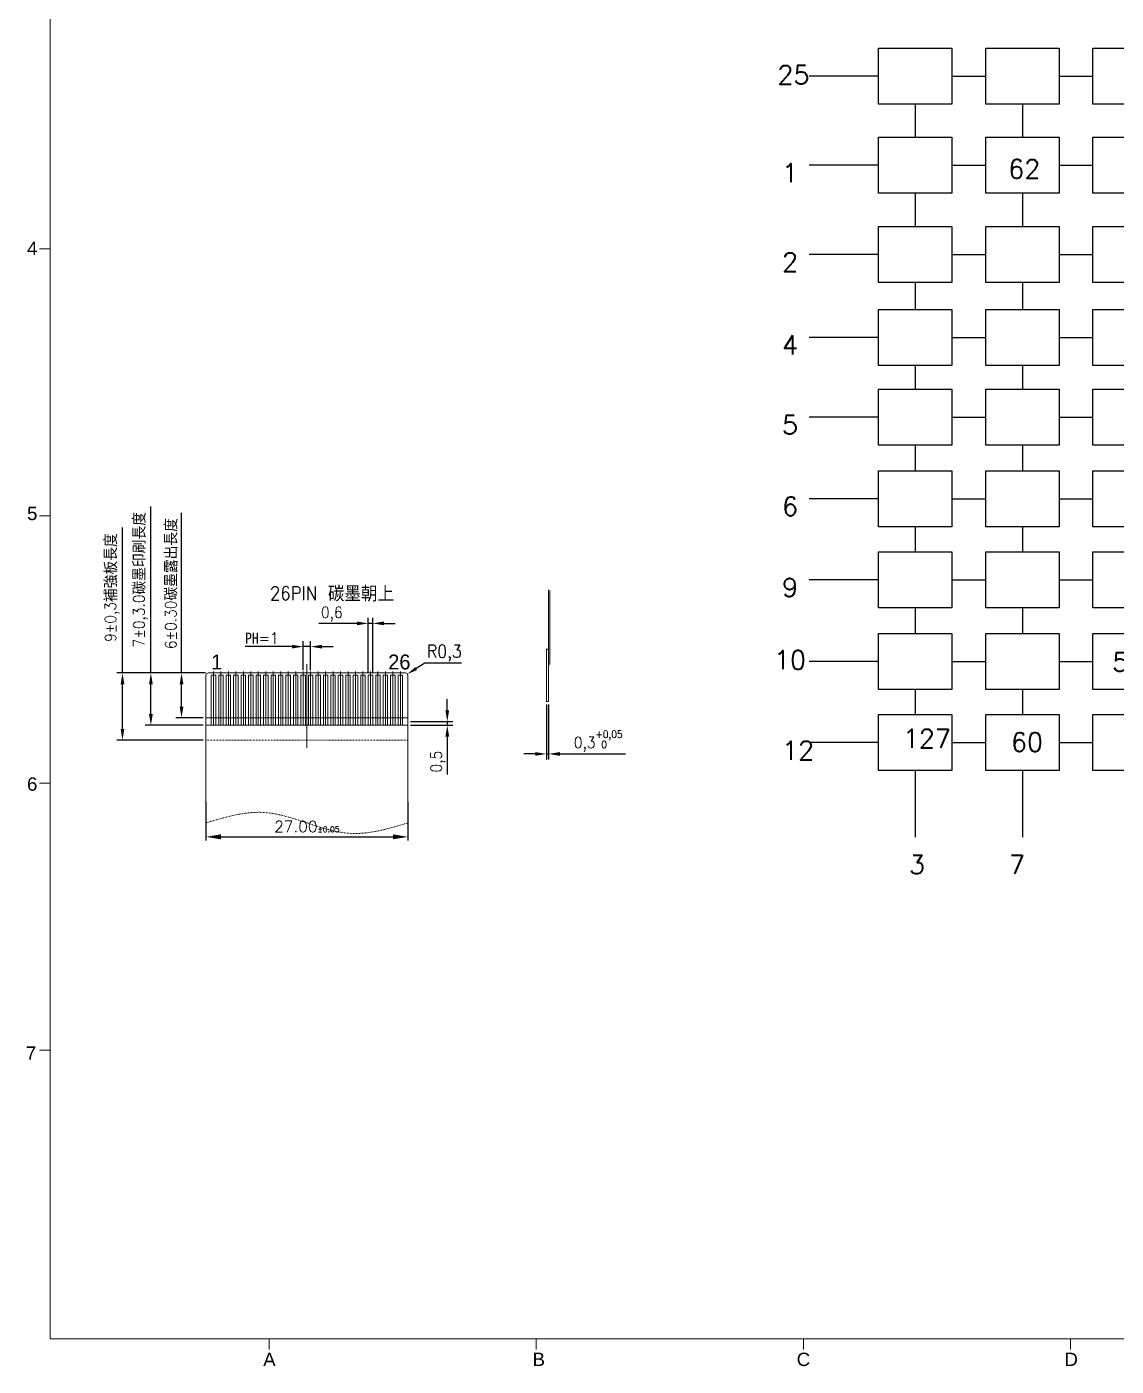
# Model space of a CAD drawing. Header units: millimetres. Extents: x 1461 to 1900, y 363 to 677.
# Drawn here: x 1469.4 to 1615.2, y 370.6 to 549.8 of the extents above; entities that cross this region are included whole.
import ezdxf
from ezdxf.enums import TextEntityAlignment as Align

# ---------------------------------------------------------------- set-up
doc = ezdxf.new("R2010")
doc.units = ezdxf.units.MM
for name, pattern in [('CENTER', [50.8, 31.75, -6.35, 6.35, -6.35]), ('DIVIDE', [1.25, 0.5, -0.25, 0, -0.25, 0, -0.25]), ('HIDDEN', [0.2, 0.1, -0.1])]:
    doc.linetypes.add(name, pattern=pattern)
for name, color, linetype in [('censtr', 1, 'CENTER'), ('MEM', 5, 'Continuous'), ('MEM-OUT', 7, 'Continuous'), ('P225', 7, 'Continuous')]:
    doc.layers.add(name, color=color, linetype=linetype)
for name, color, linetype, lineweight in [('CENTER', 1, 'CENTER', 9), ('dim', 82, 'Continuous', 9), ('TEXT', 2, 'Continuous', 0), ('tukuang', 5, 'Continuous', 9)]:
    doc.layers.add(name, color=color, linetype=linetype, lineweight=lineweight)
doc.styles.add('ARIAL', font='arial.ttf')
doc.styles.add('dim', font='txt.shx', dxfattribs={"width": 0.9})
doc.styles.get("Standard").update_dxf_attribs({"font": 'txt', "bigfont": 'gbcbig.shx'})
doc.dimstyles.new('ISO-25$0', dxfattribs={"dimtxt": 1.5, "dimasz": 2, "dimexe": 0.5, "dimexo": 0.6, "dimgap": 0.3, "dimtad": 1, "dimzin": 1, "dimdsep": 46, "dimtxsty": 'Standard', "dimcen": 0, "dimadec": 1, "dimazin": 0, "dimtfac": 1, "dimtofl": 0, "dimtmove": 0, "dimatfit": 3, "dimfxl": 1, "dimarcsym": 0})
doc.dimstyles.new('wyh of ISO-25', dxfattribs={"dimtxt": 2.5, "dimasz": 2.5, "dimexe": 1.25, "dimexo": 0.625, "dimtad": 1, "dimdec": 3, "dimtxsty": 'dim', "dimcen": 2.5, "dimadec": 3, "dimazin": 2, "dimtp": -0.005, "dimtm": -0.005, "dimtfac": 0.65, "dimtdec": 3, "dimtmove": 0, "dimatfit": 3, "dimfxl": 1, "dimarcsym": 0})
doc.dimstyles.new('wyh of ISO-25$4', dxfattribs={"dimtxt": 2.5, "dimasz": 2.5, "dimexe": 1.25, "dimexo": 0.625, "dimtad": 1, "dimtih": 1, "dimtoh": 1, "dimdec": 3, "dimtxsty": 'dim', "dimcen": 0, "dimadec": 3, "dimazin": 2, "dimtp": -0.005, "dimtm": -0.005, "dimtfac": 0.65, "dimtdec": 3, "dimtofl": 0, "dimtmove": 0, "dimatfit": 3, "dimfxl": 1, "dimarcsym": 0})

# ---------------------------------------------------------------- blocks, each defined once
blk = doc.blocks.new('A2KUANG')
at = {"layer": 'tukuang', "color": 7}
for p, q in [((-531.9, 583.18), (-531.9, 0)), ((-531.9, 291.59), (-534.75, 291.59)), ((-531.9, 220.12), (-534.75, 220.12)), ((-531.9, 148.65), (-534.75, 148.65)), ((-531.9, 77.19), (-534.75, 77.19)), ((-531.9, 0), (300, 0)), ((-473.29, 0), (-473.29, -2.86)), ((-401.82, 0), (-401.82, -2.86)), ((-330.35, 0), (-330.35, -2.86)), ((-258.89, 0), (-258.89, -2.86))]:
    blk.add_line(p, q, dxfattribs=at)
at = {"layer": 'tukuang', "color": 7, "style": 'ARIAL'}
for s, p in [('4', (-536.68, 291.69)), ('5', (-536.68, 220.77)), ('6', (-536.68, 148.37)), ('7', (-537, 76.4)), ('A', (-473.22, -5.56)), ('B', (-401.15, -5.53)), ('C', (-330.35, -5.53)), ('D', (-258.71, -5.53))]:
    blk.add_text(s, height=3.57, dxfattribs=at).set_placement(p, align=Align.MIDDLE_CENTER)
blk = doc.blocks.new('*D4')
at = {"layer": 'Defpoints', "color": 0}
for p in [(1538.96, 459.5), (1539.26, 459.5), (1539.26, 452.51)]:
    blk.add_point(p, dxfattribs=at)
at = {"layer": 'dim', "color": 0, "lineweight": -2}
for p, q in [((1538.96, 459.13), (1538.96, 451.76)), ((1539.26, 459.13), (1539.26, 451.76)), ((1537.46, 452.51), (1535.96, 452.51)), ((1538.96, 452.51), (1539.26, 452.51)), ((1540.76, 452.51), (1549.52, 452.51))]:
    blk.add_line(p, q, dxfattribs=at)
at = {"layer": 'dim', "color": 0}
for points in [[(1537.46, 452.76), (1537.46, 452.26), (1538.96, 452.51)], [(1540.76, 452.76), (1540.76, 452.26), (1539.26, 452.51)]]:
    blk.add_solid(points, dxfattribs=at)
at = {"layer": 'dim', "color": 0, "lineweight": 0, "insert": (1545.89, 454.23), "char_height": 1.5, "attachment_point": 5, "style": 'dim'}
blk.add_mtext('0,3{\\H0.975000;\\S+0,05^  0;}', dxfattribs=at)
blk = doc.blocks.new('*D5')
at = {"layer": 'Defpoints', "color": 0}
for p in [(1493.72, 463.34), (1486.05, 456.34), (1493.42, 456.34)]:
    blk.add_point(p, dxfattribs=at)
at = {"layer": 'dim', "color": 0, "lineweight": -2}
for p, q in [((1486.05, 463.34), (1486.05, 485.61)), ((1493.35, 463.34), (1485.3, 463.34)), ((1486.05, 457.84), (1486.05, 461.84)), ((1493.05, 456.34), (1485.3, 456.34))]:
    blk.add_line(p, q, dxfattribs=at)
at = {"layer": 'dim', "color": 0}
for points in [[(1485.8, 461.84), (1486.3, 461.84), (1486.05, 463.34)], [(1485.8, 457.84), (1486.3, 457.84), (1486.05, 456.34)]]:
    blk.add_solid(points, dxfattribs=at)
at = {"layer": 'dim', "color": 0, "lineweight": 0, "insert": (1484.68, 475.82), "char_height": 1.5, "attachment_point": 5, "rotation": 90, "style": 'dim'}
blk.add_mtext('7±0,3.0碳墨印刷長度', dxfattribs=at)
blk = doc.blocks.new('*D6')
at = {"layer": 'Defpoints', "color": 0}
for p in [(1506.42, 466.86), (1506.42, 463.34), (1507.42, 463.34)]:
    blk.add_point(p, dxfattribs=at)
at = {"layer": 'dim', "color": 0, "lineweight": -2}
for p, q in [((1506.42, 463.72), (1506.42, 467.61)), ((1507.42, 463.72), (1507.42, 467.61)), ((1504.92, 466.86), (1498.68, 466.86)), ((1507.42, 466.86), (1506.42, 466.86)), ((1508.92, 466.86), (1510.42, 466.86))]:
    blk.add_line(p, q, dxfattribs=at)
at = {"layer": 'dim', "color": 0}
for points in [[(1504.92, 467.11), (1504.92, 466.61), (1506.42, 466.86)], [(1508.92, 467.11), (1508.92, 466.61), (1507.42, 466.86)]]:
    blk.add_solid(points, dxfattribs=at)
at = {"layer": 'dim', "color": 0, "lineweight": 0, "insert": (1500.9, 467.99), "char_height": 1.5, "attachment_point": 5, "style": 'dim'}
blk.add_mtext('{\\fSimSun|b0|i0|c134|p2;PH}=1', dxfattribs=at)
blk = doc.blocks.new('*D7')
at = {"layer": 'Defpoints', "color": 0}
for p in [(1515.12, 469.97), (1515.12, 463.04), (1515.72, 463.04)]:
    blk.add_point(p, dxfattribs=at)
at = {"layer": 'dim', "color": 0, "lineweight": -2}
for p, q in [((1513.62, 469.97), (1508.52, 469.97)), ((1515.12, 463.42), (1515.12, 470.72)), ((1515.72, 469.97), (1515.12, 469.97)), ((1515.72, 463.42), (1515.72, 470.72)), ((1517.22, 469.97), (1518.72, 469.97))]:
    blk.add_line(p, q, dxfattribs=at)
at = {"layer": 'dim', "color": 0}
for points in [[(1513.62, 470.22), (1513.62, 469.72), (1515.12, 469.97)], [(1517.22, 470.22), (1517.22, 469.72), (1515.72, 469.97)]]:
    blk.add_solid(points, dxfattribs=at)
at = {"layer": 'dim', "color": 0, "lineweight": 0, "insert": (1510.25, 471.22), "char_height": 1.5, "attachment_point": 5, "style": 'dim'}
blk.add_mtext('0,6', dxfattribs=at)
blk = doc.blocks.new('*D8')
at = {"layer": 'Defpoints', "color": 0}
for p in [(1490.15, 463.34), (1493.72, 463.34), (1493.42, 457.34)]:
    blk.add_point(p, dxfattribs=at)
at = {"layer": 'dim', "color": 0, "lineweight": -2}
for p, q in [((1490.15, 463.34), (1490.15, 484.75)), ((1493.35, 463.34), (1489.4, 463.34)), ((1490.15, 458.84), (1490.15, 461.84)), ((1493.05, 457.34), (1489.4, 457.34))]:
    blk.add_line(p, q, dxfattribs=at)
at = {"layer": 'dim', "color": 0}
for points in [[(1489.9, 461.84), (1490.4, 461.84), (1490.15, 463.34)], [(1489.9, 458.84), (1490.4, 458.84), (1490.15, 457.34)]]:
    blk.add_solid(points, dxfattribs=at)
at = {"layer": 'dim', "color": 0, "lineweight": 0, "insert": (1488.79, 475.3), "char_height": 1.5, "attachment_point": 5, "rotation": 90, "style": 'dim'}
blk.add_mtext('6%%p0.30碳墨露出長度', dxfattribs=at)
blk = doc.blocks.new('*D9')
at = {"layer": 'Defpoints', "color": 0}
for p in [(1482.25, 463.34), (1493.72, 463.34), (1493.42, 454.34)]:
    blk.add_point(p, dxfattribs=at)
at = {"layer": 'dim', "color": 0, "lineweight": -2}
for p, q in [((1482.25, 463.34), (1482.25, 482.82)), ((1493.35, 463.34), (1481.5, 463.34)), ((1482.25, 455.84), (1482.25, 461.84)), ((1493.05, 454.34), (1481.5, 454.34))]:
    blk.add_line(p, q, dxfattribs=at)
at = {"layer": 'dim', "color": 0}
for points in [[(1482, 461.84), (1482.5, 461.84), (1482.25, 463.34)], [(1482, 455.84), (1482.5, 455.84), (1482.25, 454.34)]]:
    blk.add_solid(points, dxfattribs=at)
at = {"layer": 'dim', "color": 0, "lineweight": 0, "insert": (1480.87, 474.77), "char_height": 1.5, "attachment_point": 5, "rotation": 90, "style": 'dim'}
blk.add_mtext('9±0,3補強板長度', dxfattribs=at)
blk = doc.blocks.new('*D10')
at = {"layer": 'Defpoints', "color": 0}
for p in [(1520.12, 463.04), (1520.37, 463.2)]:
    blk.add_point(p, dxfattribs=at)
at = {"layer": 'dim', "color": 0, "lineweight": -2}
for p, q in [((1522.68, 464.65), (1521.53, 463.93)), ((1527.61, 464.65), (1522.68, 464.65))]:
    blk.add_line(p, q, dxfattribs=at)
at = {"layer": 'dim', "color": 0}
blk.add_solid([(1521.41, 464.12), (1521.65, 463.73), (1520.37, 463.2)], dxfattribs=at)
at = {"layer": 'dim', "color": 0, "lineweight": 0, "insert": (1525.31, 465.98), "char_height": 1.7, "attachment_point": 5, "style": 'dim'}
blk.add_mtext('R0,3', dxfattribs=at)
blk = doc.blocks.new('*D12')
at = {"layer": 'Defpoints', "color": 0}
for p in [(1493.42, 446.72), (1520.42, 446.72), (1520.42, 441.42)]:
    blk.add_point(p, dxfattribs=at)
at = {"layer": 'dim', "color": 0, "lineweight": -2}
for p, q in [((1493.42, 446.12), (1493.42, 440.92)), ((1520.42, 446.12), (1520.42, 440.92)), ((1495.42, 441.42), (1518.42, 441.42))]:
    blk.add_line(p, q, dxfattribs=at)
at = {"layer": 'dim', "color": 0}
for points in [[(1495.42, 441.76), (1495.42, 441.09), (1493.42, 441.42)], [(1518.42, 441.76), (1518.42, 441.09), (1520.42, 441.42)]]:
    blk.add_solid(points, dxfattribs=at)
at = {"layer": 'dim', "color": 0, "lineweight": 0, "insert": (1506.92, 442.8), "char_height": 1.5, "attachment_point": 5}
blk.add_mtext('27.00{\\H0.750000;±0.05}', dxfattribs=at)
blk = doc.blocks.new('*D11')
at = {"layer": 'Defpoints', "color": 0}
for p in [(1520.42, 456.84), (1520.42, 456.34), (1525.7, 456.84)]:
    blk.add_point(p, dxfattribs=at)
at = {"layer": 'dim', "color": 0, "lineweight": -2}
for p, q in [((1525.7, 458.34), (1525.7, 459.84)), ((1520.8, 456.84), (1526.45, 456.84)), ((1520.8, 456.34), (1526.45, 456.34)), ((1525.7, 456.84), (1525.7, 456.34)), ((1525.7, 454.84), (1525.7, 449.76))]:
    blk.add_line(p, q, dxfattribs=at)
at = {"layer": 'dim', "color": 0}
for points in [[(1525.45, 458.34), (1525.95, 458.34), (1525.7, 456.84)], [(1525.45, 454.84), (1525.95, 454.84), (1525.7, 456.34)]]:
    blk.add_solid(points, dxfattribs=at)
at = {"layer": 'dim', "color": 0, "lineweight": 0, "insert": (1524.45, 451.48), "char_height": 1.5, "attachment_point": 5, "rotation": 90, "style": 'dim'}
blk.add_mtext('0,5', dxfattribs=at)

msp = doc.modelspace()

# ---------------------------------------------------------------- linework, layer by layer
for p, q in [((1583.3785, 543.1869), (1574.109, 543.1869)), ((1593.2155, 543.1869), (1597.7252, 543.1869)), ((1607.5622, 543.1869), (1612.072, 543.1869)), ((1588.297, 539.4418), (1588.297, 534.9965)), ((1602.6437, 539.4418), (1602.6437, 534.9965)), ((1583.3785, 531.2514), (1574.109, 531.2514)), ((1593.2155, 531.2514), (1597.7252, 531.2514)), ((1607.5622, 531.2514), (1612.072, 531.2514)), ((1588.297, 527.5062), (1588.297, 523.061)), ((1602.6437, 527.5062), (1602.6437, 523.061)), ((1583.3785, 519.3159), (1574.109, 519.3159)), ((1593.2155, 519.3159), (1597.7252, 519.3159)), ((1607.5622, 519.3159), (1612.072, 519.3159)), ((1588.297, 515.5707), (1588.297, 511.963)), ((1602.6437, 515.5707), (1602.6437, 511.963)), ((1583.3785, 508.2179), (1574.109, 508.2179)), ((1593.2155, 508.2179), (1597.7252, 508.2179)), ((1607.5622, 508.2179), (1612.072, 508.2179)), ((1588.297, 504.4728), (1588.297, 501.2839)), ((1602.6437, 504.4728), (1602.6437, 501.2839)), ((1583.3785, 497.5388), (1574.109, 497.5388)), ((1593.2155, 497.5388), (1597.7252, 497.5388)), ((1607.5622, 497.5388), (1612.072, 497.5388)), ((1588.297, 493.7936), (1588.297, 490.3783)), ((1602.6437, 493.7936), (1602.6437, 490.3783)), ((1583.3785, 486.6332), (1574.109, 486.6332)), ((1593.2155, 486.6332), (1597.7252, 486.6332)), ((1607.5622, 486.6332), (1612.072, 486.6332)), ((1588.297, 482.8881), (1588.297, 479.5321)), ((1602.6437, 482.8881), (1602.6437, 479.5321)), ((1583.3785, 475.787), (1574.109, 475.787)), ((1593.2155, 475.787), (1597.7252, 475.787)), ((1607.5622, 475.787), (1612.072, 475.787)), ((1588.297, 472.0418), (1588.297, 468.6266)), ((1602.6437, 472.0418), (1602.6437, 468.6266)), ((1583.3785, 464.8814), (1574.109, 464.8814)), ((1593.2155, 464.8814), (1597.7252, 464.8814)), ((1607.5622, 464.8814), (1612.072, 464.8814)), ((1588.297, 461.1363), (1588.297, 457.7803)), ((1602.6437, 461.1363), (1602.6437, 457.7803)), ((1583.3785, 454.0352), (1574.109, 454.0352)), ((1593.2155, 454.0352), (1597.7252, 454.0352)), ((1607.5622, 454.0352), (1612.072, 454.0352)), ((1588.297, 450.2901), (1588.297, 441.3854)), ((1602.6437, 450.2901), (1602.6437, 441.3854))]:
    msp.add_line(p, q)
at = {"linetype": 'HIDDEN', "lineweight": 0, "ltscale": 0.5}
for p, q in [((1520.4202, 456.3428), (1493.4202, 456.3428)), ((1520.4202, 456.8428), (1520.4202, 456.3428))]:
    msp.add_line(p, q, dxfattribs=at)
for points in [[(1583.3785, 546.932), (1593.2155, 546.932), (1593.2155, 539.4418), (1583.3785, 539.4418)], [(1597.7252, 546.932), (1607.5622, 546.932), (1607.5622, 539.4418), (1597.7252, 539.4418)], [(1612.072, 546.932), (1621.9089, 546.932), (1621.9089, 539.4418), (1612.072, 539.4418)], [(1583.3785, 523.061), (1593.2155, 523.061), (1593.2155, 515.5707), (1583.3785, 515.5707)], [(1597.7252, 523.061), (1607.5622, 523.061), (1607.5622, 515.5707), (1597.7252, 515.5707)], [(1612.072, 523.061), (1621.9089, 523.061), (1621.9089, 515.5707), (1612.072, 515.5707)], [(1583.3785, 511.963), (1593.2155, 511.963), (1593.2155, 504.4728), (1583.3785, 504.4728)], [(1597.7252, 511.963), (1607.5622, 511.963), (1607.5622, 504.4728), (1597.7252, 504.4728)], [(1612.072, 511.963), (1621.9089, 511.963), (1621.9089, 504.4728), (1612.072, 504.4728)], [(1583.3785, 501.2839), (1593.2155, 501.2839), (1593.2155, 493.7936), (1583.3785, 493.7936)], [(1597.7252, 501.2839), (1607.5622, 501.2839), (1607.5622, 493.7936), (1597.7252, 493.7936)], [(1612.072, 501.2839), (1621.9089, 501.2839), (1621.9089, 493.7936), (1612.072, 493.7936)], [(1583.3785, 490.3783), (1593.2155, 490.3783), (1593.2155, 482.8881), (1583.3785, 482.8881)], [(1597.7252, 490.3783), (1607.5622, 490.3783), (1607.5622, 482.8881), (1597.7252, 482.8881)], [(1612.072, 490.3783), (1621.9089, 490.3783), (1621.9089, 482.8881), (1612.072, 482.8881)], [(1583.3785, 479.5321), (1593.2155, 479.5321), (1593.2155, 472.0418), (1583.3785, 472.0418)], [(1597.7252, 479.5321), (1607.5622, 479.5321), (1607.5622, 472.0418), (1597.7252, 472.0418)], [(1612.072, 479.5321), (1621.9089, 479.5321), (1621.9089, 472.0418), (1612.072, 472.0418)], [(1612.072, 468.6266), (1621.9089, 468.6266), (1621.9089, 461.1363), (1612.072, 461.1363)], [(1583.3785, 457.7803), (1593.2155, 457.7803), (1593.2155, 450.2901), (1583.3785, 450.2901)]]:
    msp.add_lwpolyline(points, close=True)
at = {"color": 1}
for points in [[(1583.3785, 534.9965), (1593.2155, 534.9965), (1593.2155, 527.5062), (1583.3785, 527.5062)], [(1597.7252, 534.9965), (1607.5622, 534.9965), (1607.5622, 527.5062), (1597.7252, 527.5062)], [(1612.072, 534.9965), (1621.9089, 534.9965), (1621.9089, 527.5062), (1612.072, 527.5062)], [(1583.3785, 468.6266), (1593.2155, 468.6266), (1593.2155, 461.1363), (1583.3785, 461.1363)], [(1597.7252, 468.6266), (1607.5622, 468.6266), (1607.5622, 461.1363), (1597.7252, 461.1363)], [(1612.072, 457.7803), (1621.9089, 457.7803), (1621.9089, 450.2901), (1612.072, 450.2901)]]:
    msp.add_lwpolyline(points, close=True, dxfattribs=at)
at = {"color": 7, "linetype": 'Continuous', "lineweight": 0}
msp.add_lwpolyline([(1520.4202, 443.2853), (1520.4202, 463.0428, 0.41421356), (1520.1202, 463.3428), (1493.7202, 463.3428, 0.41421356), (1493.4202, 463.0428), (1493.4202, 443.2853)], format="xyb", dxfattribs=at)
at = {"color": 2}
msp.add_lwpolyline([(1597.7252, 457.7803), (1607.5622, 457.7803), (1607.5622, 450.2901), (1597.7252, 450.2901)], close=True, dxfattribs=at)
at = {"layer": 'censtr', "lineweight": 0}
for p, q in [((1494.4202, 463.5428), (1494.4202, 456.3428)), ((1494.4202, 463.5428), (1494.4202, 456.3428)), ((1495.4202, 463.5428), (1495.4202, 456.3428)), ((1496.4202, 463.5428), (1496.4202, 456.3428)), ((1497.4202, 463.5428), (1497.4202, 456.3428)), ((1498.4202, 463.5428), (1498.4202, 456.3428)), ((1499.4202, 463.5428), (1499.4202, 456.3428)), ((1500.4202, 463.5428), (1500.4202, 456.3428)), ((1501.4202, 463.5428), (1501.4202, 456.3428)), ((1502.4202, 463.5428), (1502.4202, 456.3428)), ((1503.4202, 463.5428), (1503.4202, 456.3428)), ((1504.4202, 463.5428), (1504.4202, 456.3428)), ((1505.4202, 463.5428), (1505.4202, 456.3428)), ((1506.4202, 463.5428), (1506.4202, 456.3428)), ((1507.4202, 463.5428), (1507.4202, 456.3428)), ((1508.4202, 463.5428), (1508.4202, 456.3428)), ((1509.4202, 463.5428), (1509.4202, 456.3428)), ((1510.4202, 463.5428), (1510.4202, 456.3428)), ((1511.4202, 463.5428), (1511.4202, 456.3428)), ((1512.4202, 463.5428), (1512.4202, 456.3428)), ((1513.4202, 463.5428), (1513.4202, 456.3428)), ((1514.4202, 463.5428), (1514.4202, 456.3428)), ((1515.4202, 463.5428), (1515.4202, 456.3428)), ((1516.4202, 463.5428), (1516.4202, 456.3428)), ((1517.4202, 463.5428), (1517.4202, 456.3428)), ((1518.4202, 463.5428), (1518.4202, 456.3428)), ((1519.4202, 463.5428), (1519.4202, 456.3428)), ((1519.4202, 463.5428), (1519.4202, 456.3428))]:
    msp.add_line(p, q, dxfattribs=at)
at = {"layer": 'CENTER', "lineweight": 0}
msp.add_line((1506.9202, 453.3169), (1506.9202, 464.5373), dxfattribs=at)
at = {"layer": 'dim', "color": 2, "lineweight": 0}
msp.add_line((1520.4202, 456.3428), (1493.4202, 456.3428), dxfattribs=at)
at = {"layer": 'MEM', "color": 40, "lineweight": 0}
msp.add_line((1520.4293, 457.3429), (1493.4293, 457.3429), dxfattribs=at)
at = {"layer": 'MEM', "color": 40, "linetype": 'HIDDEN', "lineweight": 0}
msp.add_line((1520.4202, 454.3428), (1493.4202, 454.3428), dxfattribs=at)
at = {"layer": 'MEM', "color": 40, "lineweight": 0}
for points in [[(1494.7202, 463.0428), (1494.1202, 463.0428), (1494.1202, 456.3428), (1494.7202, 456.3428)], [(1494.7202, 463.0428), (1494.1202, 463.0428), (1494.1202, 456.3428), (1494.7202, 456.3428)], [(1495.7202, 463.0428), (1495.1202, 463.0428), (1495.1202, 456.3428), (1495.7202, 456.3428)], [(1496.7202, 463.0428), (1496.1202, 463.0428), (1496.1202, 456.3428), (1496.7202, 456.3428)], [(1497.7202, 463.0428), (1497.1202, 463.0428), (1497.1202, 456.3428), (1497.7202, 456.3428)], [(1498.7202, 463.0428), (1498.1202, 463.0428), (1498.1202, 456.3428), (1498.7202, 456.3428)], [(1499.7202, 463.0428), (1499.1202, 463.0428), (1499.1202, 456.3428), (1499.7202, 456.3428)], [(1500.7202, 463.0428), (1500.1202, 463.0428), (1500.1202, 456.3428), (1500.7202, 456.3428)], [(1501.7202, 463.0428), (1501.1202, 463.0428), (1501.1202, 456.3428), (1501.7202, 456.3428)], [(1502.7202, 463.0428), (1502.1202, 463.0428), (1502.1202, 456.3428), (1502.7202, 456.3428)], [(1503.7202, 463.0428), (1503.1202, 463.0428), (1503.1202, 456.3428), (1503.7202, 456.3428)], [(1504.7202, 463.0428), (1504.1202, 463.0428), (1504.1202, 456.3428), (1504.7202, 456.3428)], [(1505.7202, 463.0428), (1505.1202, 463.0428), (1505.1202, 456.3428), (1505.7202, 456.3428)], [(1506.7202, 463.0428), (1506.1202, 463.0428), (1506.1202, 456.3428), (1506.7202, 456.3428)], [(1507.7202, 463.0428), (1507.1202, 463.0428), (1507.1202, 456.3428), (1507.7202, 456.3428)], [(1508.7202, 463.0428), (1508.1202, 463.0428), (1508.1202, 456.3428), (1508.7202, 456.3428)], [(1509.7202, 463.0428), (1509.1202, 463.0428), (1509.1202, 456.3428), (1509.7202, 456.3428)], [(1510.7202, 463.0428), (1510.1202, 463.0428), (1510.1202, 456.3428), (1510.7202, 456.3428)], [(1511.7202, 463.0428), (1511.1202, 463.0428), (1511.1202, 456.3428), (1511.7202, 456.3428)], [(1512.7202, 463.0428), (1512.1202, 463.0428), (1512.1202, 456.3428), (1512.7202, 456.3428)], [(1513.7202, 463.0428), (1513.1202, 463.0428), (1513.1202, 456.3428), (1513.7202, 456.3428)], [(1514.7202, 463.0428), (1514.1202, 463.0428), (1514.1202, 456.3428), (1514.7202, 456.3428)], [(1515.7202, 463.0428), (1515.1202, 463.0428), (1515.1202, 456.3428), (1515.7202, 456.3428)], [(1516.7202, 463.0428), (1516.1202, 463.0428), (1516.1202, 456.3428), (1516.7202, 456.3428)], [(1517.7202, 463.0428), (1517.1202, 463.0428), (1517.1202, 456.3428), (1517.7202, 456.3428)], [(1518.7202, 463.0428), (1518.1202, 463.0428), (1518.1202, 456.3428), (1518.7202, 456.3428)], [(1519.7202, 463.0428), (1519.1202, 463.0428), (1519.1202, 456.3428), (1519.7202, 456.3428)], [(1519.7202, 463.0428), (1519.1202, 463.0428), (1519.1202, 456.3428), (1519.7202, 456.3428)]]:
    msp.add_lwpolyline(points, close=True, dxfattribs=at)
at = {"layer": 'MEM-OUT', "lineweight": 0}
for p, q in [((1539.2586, 459.504), (1539.2586, 474.4815)), ((1539.4086, 464.504), (1539.4086, 474.3496)), ((1539.2586, 466.504), (1538.9286, 466.504)), ((1538.9586, 459.504), (1538.9586, 466.504)), ((1539.4086, 464.504), (1539.2586, 464.504)), ((1539.2586, 459.504), (1538.9586, 459.504))]:
    msp.add_line(p, q, dxfattribs=at)
at = {"layer": 'P225', "color": 2, "linetype": 'DIVIDE', "lineweight": 0, "ltscale": 0.0464}
msp.add_spline([(1520.4202, 443.2853), (1512.7202, 441.8853), (1501.1202, 444.6853), (1493.4202, 443.2853)], degree=3, dxfattribs=at)

# ---------------------------------------------------------------- block references
at = {"color": 6, "xscale": 0.5, "yscale": 0.5, "zscale": 0.5}
msp.add_blockref('A2KUANG', (1738.5167, 374.2973), dxfattribs=at)

# ---------------------------------------------------------------- texts
at = {"color": 2}
msp.add_text('62', height=2.5, dxfattribs=at).set_placement((1600.7418, 529.51))
at = {"color": 1}
for s, p in [('59', (1614.645, 463.55)), ('127', (1586.6446, 453.3145)), ('60', (1601.1112, 452.8441))]:
    msp.add_text(s, height=2.5, dxfattribs=at).set_placement(p)
at = {"attachment_point": 1}
for s, insert, char_height, width in [('25', (1569.8668, 544.5912), 2.5, 10.05583), ('1', (1570.4878, 531.4927), 2.5, 10.05583), ('2', (1570.4878, 519.5572), 2.5, 10.05583), ('4', (1570.4878, 508.4593), 2.5, 10.05583), ('5', (1570.4878, 497.7801), 2.5, 10.05583), ('6', (1570.4878, 486.8746), 2.5, 10.05583), ('9', (1570.4878, 476.0283), 2.5, 10.05583), ('{\\fYouYuan|b0|i0|c134|p49;26}', (1517.7995, 465.8085), 2, 0.58302), ('10', (1569.3966, 466.3336), 2.5, 10.05583), ('{\\fYouYuan|b0|i0|c134|p49;1}', (1494.1118, 465.8085), 2, 0.58302), ('12', (1570.4878, 454.2172), 2.5, 10.05583), ('3', (1587.4646, 438.9589), 2.5, 10.05583), ('7', (1600.8393, 438.9589), 2.5, 10.05583)]:
    msp.add_mtext(s, dxfattribs=dict(at, insert=insert, char_height=char_height, width=width))
at = {"layer": 'TEXT', "lineweight": 0, "insert": (1510.2705, 473.8911), "char_height": 1.8, "attachment_point": 5, "style": 'dim'}
msp.add_mtext('26PIN 碳墨朝上', dxfattribs=at)

# ---------------------------------------------------------------- dimensions: what is measured, and where the dimension line sits
at = {"layer": 'dim', "lineweight": 0}
for base, p1, p2, angle, text, override, picture, middle in [((1486.0543, 456.3428), (1493.7202, 463.3428), (1493.4202, 456.3428), 90, '<>.0碳墨印刷長度', {"dimscale": 0.6, "dimgap": 0.625, "dimtol": 1, "dimlim": 0, "dimtp": 0.3, "dimtm": 0.3, "dimtfac": 1}, '*D5', (1486.0543, 475.8178)), ((1490.1526, 463.3428), (1493.4202, 457.3429), (1493.7202, 463.3428), 270, '<>%%p0.30碳墨露出長度', {"dimscale": 0.6}, '*D8', (1490.1526, 475.3011)), ((1482.2463, 463.3428), (1493.4202, 454.3428), (1493.7202, 463.3428), 270, '<>補強板長度', {"dimscale": 0.6, "dimtol": 1, "dimtp": 0.3, "dimtm": 0.3, "dimtfac": 1}, '*D9', (1482.2463, 474.772)), ((1506.4202, 466.8632), (1507.4202, 463.3428), (1506.4202, 463.3428), 180, '{\\fSimSun|b0|i0|c134|p2;PH}=<>', {"dimscale": 0.6, "dimdec": 2}, '*D6', (1500.8964, 466.8632))]:
    dim = msp.add_linear_dim(base=base, p1=p1, p2=p2, angle=angle, text=text, dimstyle='wyh of ISO-25', override=override, dxfattribs=at)
    dim.commit()
    dim.dimension.update_dxf_attribs({"geometry": picture, "text_midpoint": middle, "dimtype": 160})
for base, p1, p2, angle, picture, middle in [((1515.1202, 469.9743), (1515.7202, 463.0428), (1515.1202, 463.0428), 180, '*D7', (1510.2494, 469.9743)), ((1525.6963, 456.8428), (1520.4202, 456.3428), (1520.4202, 456.8428), 270, '*D11', (1525.6963, 451.4845))]:
    dim = msp.add_linear_dim(base=base, p1=p1, p2=p2, angle=angle, dimstyle='wyh of ISO-25', override={"dimscale": 0.6}, dxfattribs=at)
    dim.commit()
    dim.dimension.update_dxf_attribs({"geometry": picture, "text_midpoint": middle, "dimtype": 160})
dim = msp.add_radius_dim(center=(1520.1202, 463.0428), mpoint=(1520.3743, 463.2023), dimstyle='wyh of ISO-25$4', override={"dimtxt": 1.7, "dimasz": 1.36, "dimexe": 0.33983, "dimexo": 0.33983, "dimgap": 0.33983, "dimtmove": 1}, dxfattribs=at)
dim.commit()
dim.dimension.update_dxf_attribs({"geometry": '*D10', "text_midpoint": (1525.3127, 465.9802)})
dim = msp.add_linear_dim(base=(1539.2586, 452.5115), p1=(1538.9586, 459.504), p2=(1539.2586, 459.504), dimstyle='wyh of ISO-25', override={"dimscale": 0.6, "dimgap": 0.625, "dimtol": 1, "dimlim": 0, "dimtp": 0.05, "dimtm": 0}, dxfattribs=at)
dim.commit()
dim.dimension.update_dxf_attribs({"geometry": '*D4', "text_midpoint": (1545.8905, 452.5115), "dimtype": 160})
dim = msp.add_linear_dim(base=(1520.4202, 441.4226), p1=(1493.4202, 446.7166), p2=(1520.4202, 446.7166), dimstyle='ISO-25$0', override={"dimgap": 0.625, "dimtol": 1, "dimlim": 0, "dimtp": 0.05, "dimtm": 0.05, "dimtfac": 0.5}, dxfattribs=at)
dim.commit()
dim.dimension.update_dxf_attribs({"geometry": '*D12', "text_midpoint": (1506.9202, 442.7976)})

doc.saveas('drawing.dxf')
